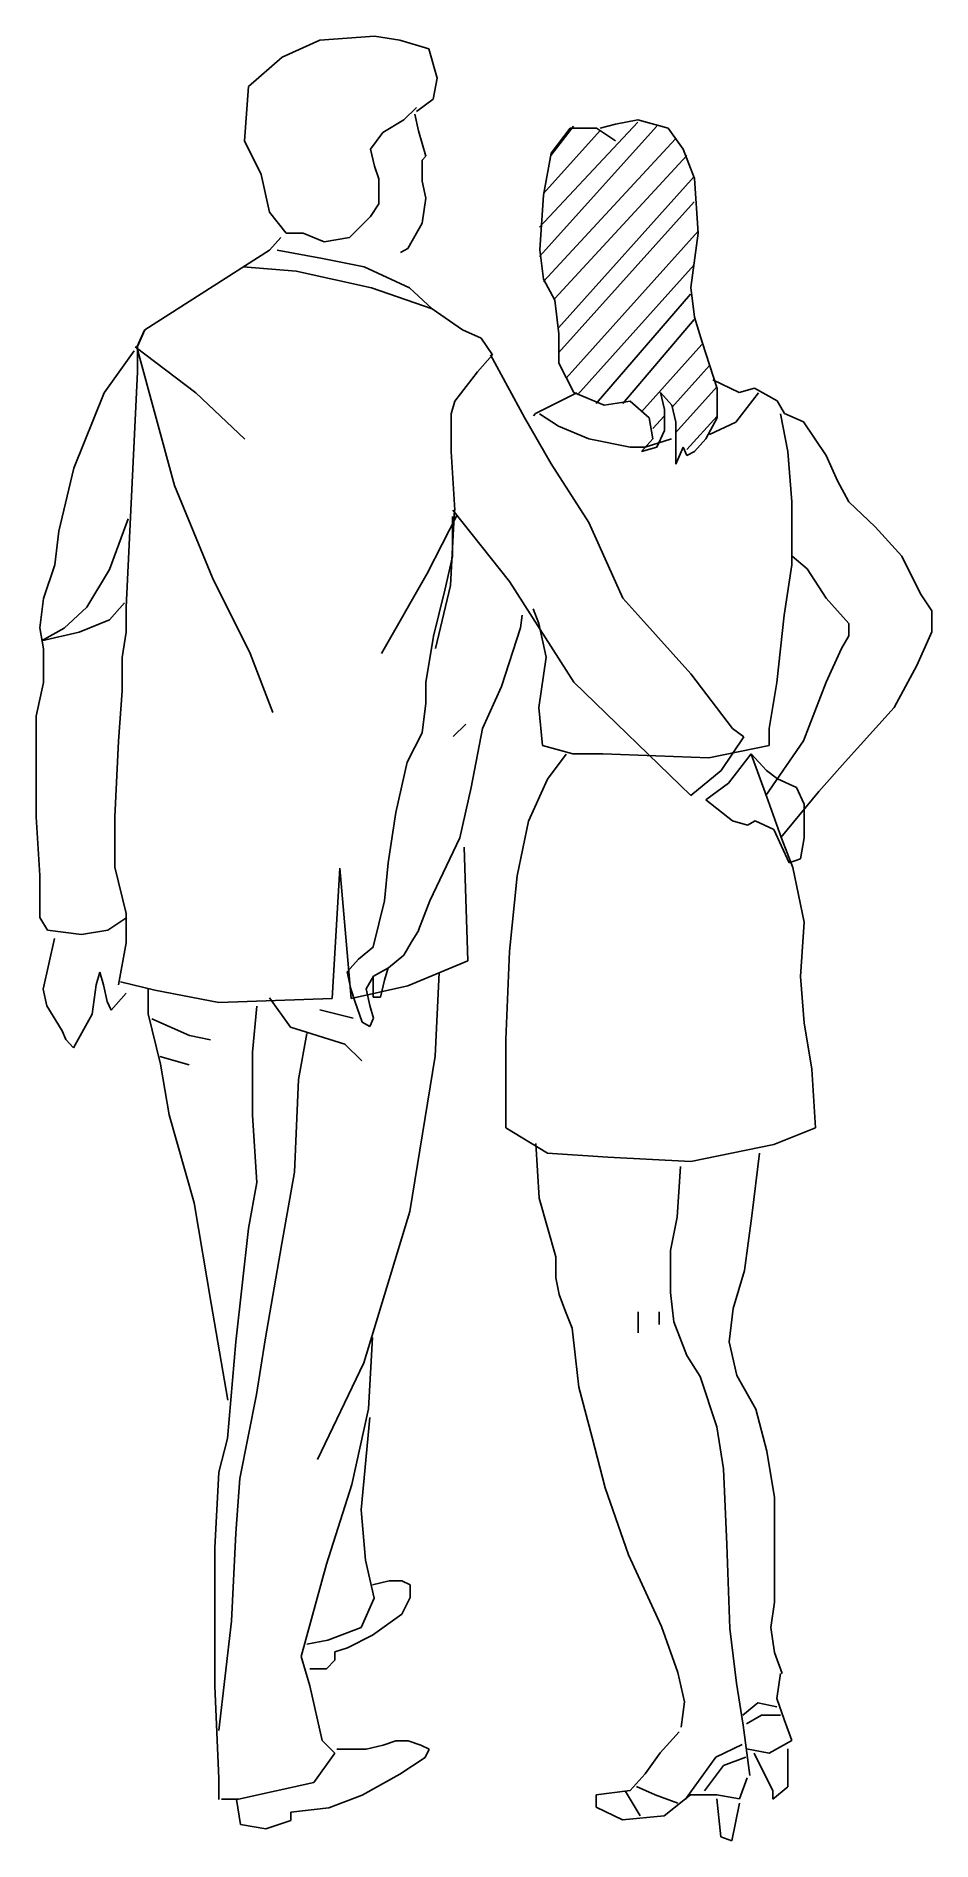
# Model space of a CAD drawing. Extents: x 84249 to 85103, y 12073 to 13793.
import ezdxf

# ---------------------------------------------------------------- set-up
doc = ezdxf.new("R2010")
doc.units = 0
doc.header["$LTSCALE"] = 1270
doc.header["$MEASUREMENT"] = 0
doc.layers.get('0').update_dxf_attribs({"linetype": 'CONTINUOUS'})

msp = doc.modelspace()

# ---------------------------------------------------------------- linework, layer by layer
at = {"linetype": 'CONTINUOUS'}
for p, q in [((84519.5, 13788.8), (84483.5, 13772.8)), ((84571.6, 13792.8), (84519.5, 13788.8)), ((84595.6, 13788.8), (84571.6, 13792.8)), ((84623.4, 13780.8), (84595.6, 13788.8)), ((84631.4, 13752.8), (84623.4, 13780.8)), ((84483.5, 13772.8), (84451.5, 13744.8)), ((84451.5, 13744.8), (84447.5, 13693)), ((84627.4, 13732.8), (84631.4, 13752.8)), ((84611.5, 13720.9), (84627.4, 13732.8)), ((84579.6, 13701), (84599.6, 13713)), ((84599.6, 13713), (84611.5, 13724.8)), ((84610.1, 13718.5), (84613.6, 13702.5)), ((84729, 13610.8), (84822.7, 13710.9)), ((84822.7, 13713), (84801.2, 13709)), ((84851.5, 13705), (84822.7, 13713)), ((84447.5, 13693), (84463.5, 13660.9)), ((84567.6, 13685), (84579.6, 13701)), ((84613.6, 13702.5), (84620.4, 13678.5)), ((84729, 13582.8), (84840.7, 13706.9)), ((84732.6, 13642.8), (84786.6, 13702.9)), ((84732.6, 13558.8), (84858.6, 13694.9)), ((84739.7, 13678.9), (84761.4, 13706.9)), ((84758, 13705), (84740, 13681.1)), ((84783.2, 13705), (84758, 13705)), ((84801.2, 13693), (84783.2, 13705)), ((84801.2, 13709), (84786.8, 13705)), ((84866, 13685.1), (84851.5, 13705)), ((84571.6, 13668.9), (84567.6, 13685)), ((84620.4, 13678.5), (84617, 13674.5)), ((84740, 13681.1), (84732.8, 13641.1)), ((84743.4, 13542.8), (84869.4, 13678.9)), ((84876.8, 13657.1), (84866, 13685.1)), ((84463.5, 13660.9), (84471.5, 13624.9)), ((84575.6, 13656.9), (84571.6, 13668.9)), ((84617, 13674.5), (84617, 13654.5)), ((84747, 13514.8), (84876.5, 13658.9)), ((84575.6, 13652.9), (84575.6, 13656.9)), ((84575.6, 13632.9), (84575.6, 13652.9)), ((84617, 13654.5), (84620.4, 13638.5)), ((84732.8, 13641.1), (84729.2, 13589.1)), ((84880.3, 13605.1), (84876.8, 13657.1)), ((84471.5, 13624.9), (84487.5, 13604.9)), ((84567.6, 13620.9), (84575.6, 13632.9)), ((84620.4, 13638.5), (84617, 13614.5)), ((84747, 13490.8), (84876.5, 13634.8)), ((84547.6, 13600.9), (84567.6, 13620.9)), ((84617, 13614.5), (84603.3, 13590.5)), ((84754.2, 13466.8), (84880.2, 13606.8)), ((84482.4, 13600.9), (84471.6, 13588.9)), ((84487.5, 13604.9), (84503.5, 13604.9)), ((84503.5, 13604.9), (84523.6, 13596.9)), ((84523.6, 13596.9), (84547.6, 13600.9)), ((84603.3, 13590.5), (84596.5, 13586.5)), ((84873.1, 13553.1), (84880.3, 13605.1)), ((84471.6, 13588.9), (84352.7, 13512.9)), ((84496.8, 13568.8), (84446.4, 13572.8)), ((84478.8, 13588.8), (84522.1, 13580.8)), ((84522.1, 13580.8), (84561.6, 13572.8)), ((84561.6, 13572.8), (84604.8, 13552.8)), ((84729.2, 13589.1), (84732.8, 13561.1)), ((84765, 13450.8), (84876.5, 13574.8)), ((84568.8, 13552.8), (84496.8, 13568.8)), ((84732.8, 13561.1), (84743.6, 13541.1)), ((84626.4, 13532.8), (84568.8, 13552.8)), ((84604.8, 13552.8), (84626.4, 13532.8)), ((84743.6, 13541.1), (84747.2, 13509)), ((84783, 13442.7), (84872.9, 13546.8)), ((84876.8, 13525), (84873.1, 13553.1)), ((84626.6, 13533), (84655.4, 13513)), ((84808.2, 13442.7), (84876.5, 13522.8)), ((84884, 13501), (84876.8, 13525)), ((84352.2, 13512.5), (84345, 13496.5)), ((84352.7, 13512.9), (84345.5, 13496.9)), ((84655.4, 13513), (84673.4, 13505)), ((84673.4, 13505), (84684.2, 13488.9)), ((84747.2, 13509), (84747.2, 13481)), ((84342.5, 13492.9), (84313.7, 13452.9)), ((84343.4, 13496.7), (84401.1, 13452.7)), ((84345, 13496.5), (84381, 13364.4)), ((84345.5, 13496.9), (84345.5, 13472.8)), ((84684.2, 13488.9), (84669.7, 13472.9)), ((84682.2, 13489.2), (84714.7, 13429.2)), ((84826.2, 13434.7), (84883.7, 13498.8)), ((84898.3, 13457), (84884, 13501)), ((84345.5, 13472.8), (84334.7, 13248.7)), ((84669.7, 13472.9), (84648.1, 13444.9)), ((84747.2, 13481), (84761.6, 13453)), ((84855, 13438.7), (84891, 13478.8)), ((84313.7, 13452.9), (84284.9, 13380.9)), ((84401.1, 13452.7), (84447.9, 13408.6)), ((84764.6, 13452.9), (84725, 13433)), ((84761.6, 13453), (84790.4, 13441)), ((84844.3, 13453), (84855.1, 13441)), ((84848, 13437), (84844.3, 13453)), ((84858.6, 13414.7), (84898.2, 13458.8)), ((84894.3, 13465.1), (84919.4, 13453.2)), ((84898.3, 13429), (84898.3, 13457)), ((84916.2, 13425), (84937.8, 13452.8)), ((84919.4, 13453.2), (84933.8, 13457.2)), ((84933.8, 13457.2), (84955.4, 13445.2)), ((84648.1, 13444.9), (84644.6, 13432.9)), ((84790.4, 13441), (84815.5, 13445)), ((84815.5, 13445), (84833.5, 13429)), ((84848, 13417), (84848, 13437)), ((84855.1, 13441), (84858.8, 13425)), ((84955.4, 13445.2), (84962.6, 13433.2)), ((84644.6, 13432.9), (84644.6, 13396.9)), ((84714.7, 13429.2), (84739.9, 13385.2)), ((84725, 13433), (84723.2, 13431)), ((84729, 13432.9), (84746.9, 13421)), ((84746.9, 13421), (84775.8, 13409)), ((84833.5, 13429), (84837.1, 13409)), ((84837, 13418.7), (84847.8, 13430.7)), ((84858.8, 13425), (84858.8, 13397)), ((84869.4, 13398.7), (84898.2, 13430.7)), ((84887.6, 13409), (84898.3, 13429)), ((84891, 13413), (84916.2, 13425)), ((84958.6, 13432.9), (84965.8, 13397)), ((84962.6, 13433.2), (84980.6, 13425.2)), ((84980.6, 13425.2), (85002.2, 13393.2)), ((84775.8, 13409), (84815.3, 13401)), ((84815.3, 13401), (84829.8, 13401)), ((84837.1, 13409), (84826.3, 13397)), ((84826.3, 13397), (84840.8, 13401)), ((84829.8, 13401), (84854.9, 13409)), ((84840.8, 13401), (84848, 13417)), ((84858.8, 13385), (84866, 13401)), ((84866, 13401), (84869.5, 13393)), ((84876.8, 13397), (84887.6, 13409)), ((84644.6, 13396.9), (84648.1, 13340.9)), ((84739.9, 13385.2), (84775.9, 13329.1)), ((84858.8, 13397), (84858.8, 13385)), ((84869.5, 13393), (84876.8, 13397)), ((84965.8, 13397), (84969.4, 13349)), ((85002.2, 13393.2), (85013.1, 13369.1)), ((84284.9, 13380.9), (84270.6, 13320.9)), ((85013.1, 13369.1), (85023.9, 13349.1)), ((84381, 13364.4), (84417.1, 13276.4)), ((84969.4, 13349), (84969.4, 13288.9)), ((85023.9, 13349.1), (85049.1, 13325.1)), ((84318.9, 13284.6), (84336.8, 13332.6)), ((84650.4, 13336.6), (84621.7, 13280.6)), ((84647.7, 13341.2), (84644.1, 13269.2)), ((84645.8, 13335), (84645.8, 13296.9)), ((84700.2, 13273.1), (84646.3, 13341.1)), ((84270.6, 13320.9), (84266.9, 13288.8)), ((84775.9, 13329.1), (84808.3, 13257.1)), ((85049.1, 13325.1), (85074.3, 13297.1)), ((84645.8, 13296.9), (84638.7, 13264.9)), ((84984.2, 13285.1), (84969.9, 13297.1)), ((85074.3, 13297.1), (85092.3, 13261.1)), ((84266.9, 13288.8), (84256.1, 13256.8)), ((84297.3, 13248.6), (84318.9, 13284.6)), ((84621.7, 13280.6), (84578.4, 13204.5)), ((84969.4, 13288.9), (84962.2, 13240.9)), ((85002.2, 13257.1), (84984.2, 13285.1)), ((84417.1, 13276.4), (84453.1, 13204.4)), ((84638.7, 13264.9), (84627.8, 13220.9)), ((84644.1, 13269.2), (84629.8, 13209.2)), ((84761.5, 13177), (84700.2, 13273.1)), ((84256.1, 13256.8), (84252.5, 13228.8)), ((84275.7, 13228.6), (84297.3, 13248.6)), ((84318.9, 13236.6), (84333.3, 13252.6)), ((84334.7, 13248.7), (84334.7, 13224.7)), ((84728.2, 13232.9), (84722.8, 13246.9)), ((84808.3, 13257.1), (84822.7, 13241.1)), ((85023.9, 13233.1), (85002.2, 13257.1)), ((85092.3, 13261.1), (85103.1, 13245.1)), ((84252.5, 13228.8), (84256.1, 13208.8)), ((84254, 13216.5), (84275.7, 13228.6)), ((84290, 13224.6), (84318.9, 13236.6)), ((84692.7, 13172.9), (84710.7, 13228.9)), ((84710.7, 13228.9), (84712.4, 13240.9)), ((84735.4, 13200.9), (84728.2, 13232.9)), ((84822.7, 13241.1), (84873.1, 13185.1)), ((84962.2, 13240.9), (84955.1, 13176.9)), ((85023.9, 13221.1), (85023.9, 13233.1)), ((85103.1, 13245.1), (85103.1, 13225.1)), ((84254, 13216.5), (84290, 13224.6)), ((84334.7, 13224.7), (84331.1, 13200.7)), ((84627.8, 13220.9), (84620.6, 13176.9)), ((85016.7, 13209.1), (85023.9, 13221.1)), ((85103.1, 13225.1), (85088.7, 13193.1)), ((84256.1, 13208.8), (84256.1, 13176.8)), ((84331.1, 13200.7), (84331.1, 13168.7)), ((84453.1, 13204.4), (84474.7, 13148.3)), ((84728.2, 13152.9), (84735.4, 13200.9)), ((85002.2, 13177), (85016.7, 13209.1)), ((84256.1, 13176.8), (84248.9, 13144.8)), ((84620.6, 13176.9), (84620.6, 13156.9)), ((84873.1, 13069), (84761.5, 13177)), ((84873.1, 13185.1), (84912.8, 13133)), ((84955.1, 13176.9), (84947.8, 13132.9)), ((84980.6, 13121), (85002.2, 13177)), ((85088.7, 13193.1), (85067.1, 13153)), ((84331.1, 13168.7), (84327.5, 13120.7)), ((84674.7, 13132.9), (84692.7, 13172.9)), ((84248.9, 13144.8), (84248.9, 13104.8)), ((84620.6, 13156.9), (84617, 13128.9)), ((84731.8, 13116.8), (84728.2, 13152.9)), ((85067.1, 13153), (85020.2, 13101)), ((84617, 13128.9), (84602.6, 13100.8)), ((84658.5, 13137.1), (84646.6, 13125.2)), ((84663.8, 13076.8), (84674.7, 13132.9)), ((84923.6, 13125), (84902, 13093)), ((84912.8, 13133), (84923.6, 13125)), ((84947.8, 13132.9), (84947.8, 13116.8)), ((84327.5, 13120.7), (84323.9, 13048.6)), ((84760.6, 13108.8), (84731.8, 13116.8)), ((84736.4, 13084.5), (84754.4, 13108.4)), ((84789.4, 13108.8), (84760.6, 13108.8)), ((84890.3, 13104.8), (84789.4, 13108.8)), ((84947.8, 13116.8), (84890.3, 13104.8)), ((84909.1, 13080.8), (84930.8, 13108.8)), ((84930.8, 13108.8), (84945.2, 13092.8)), ((84930.8, 13108.4), (84945.2, 13068.5)), ((84944.6, 13069), (84980.6, 13121)), ((84248.9, 13104.8), (84248.9, 13048.7)), ((84602.6, 13100.8), (84591.8, 13052.8)), ((84902, 13093), (84873.1, 13069)), ((84945.2, 13092.8), (84955.9, 13084.8)), ((85020.2, 13101), (84995.1, 13073)), ((84653, 13028.8), (84663.8, 13076.8)), ((84718.3, 13044.5), (84736.4, 13084.5)), ((84887.6, 13064.8), (84909.1, 13080.8)), ((84955.9, 13084.8), (84973.9, 13076.8)), ((84973.9, 13076.8), (84981.2, 13060.8)), ((84912.8, 13044.8), (84887.6, 13064.8)), ((84945.2, 13068.5), (84959.6, 13028.5)), ((84995.1, 13073), (84959.1, 13029)), ((84981.2, 13060.8), (84981.2, 13028.8)), ((84248.9, 13048.7), (84252.5, 12992.7)), ((84323.9, 13048.6), (84323.9, 13000.6)), ((84591.8, 13052.8), (84584.6, 13004.8)), ((84707.6, 12992.4), (84718.3, 13044.5)), ((84927.1, 13040.8), (84912.8, 13044.8)), ((84934.4, 13044.8), (84927.1, 13040.8)), ((84952.4, 13036.8), (84934.4, 13044.8)), ((84624.2, 12968.8), (84653, 13028.8)), ((84959.6, 13020.8), (84952.4, 13036.8)), ((84959.6, 13028.5), (84970.4, 13000.4)), ((84981.2, 13028.8), (84977.6, 13008.8)), ((84584.6, 13004.8), (84581, 12968.8)), ((84657.2, 13019.7), (84660.7, 12911.6)), ((84966.8, 13004.8), (84959.6, 13020.8)), ((84977.6, 13008.8), (84966.8, 13004.8)), ((84252.5, 12992.7), (84252.5, 12952.7)), ((84323.9, 13000.6), (84334.7, 12956.6)), ((84538.4, 12999.7), (84531.2, 12875.6)), ((84549.2, 12875.6), (84538.4, 12999.7)), ((84700.3, 12920.4), (84707.6, 12992.4)), ((84970.4, 13000.4), (84981.2, 12948.4)), ((84334.7, 12956.6), (84334.7, 12928.6)), ((84581, 12968.8), (84570.2, 12924.7)), ((84613.4, 12940.8), (84624.2, 12968.8)), ((84252.5, 12952.7), (84259.7, 12940.7)), ((84259.7, 12940.7), (84292.1, 12936.7)), ((84292.1, 12936.7), (84317.4, 12940.7)), ((84317.4, 12940.7), (84335.4, 12952.7)), ((84606.5, 12928.8), (84613.8, 12940.8)), ((84981.2, 12948.4), (84977.6, 12896.4)), ((84266.5, 12932.7), (84255.7, 12884.6)), ((84334.7, 12928.6), (84327.5, 12888.6)), ((84570.6, 12924.8), (84556.3, 12912.9)), ((84599.4, 12916.9), (84606.5, 12928.8)), ((84696.8, 12836.4), (84700.3, 12920.4)), ((84556.3, 12912.9), (84545.5, 12900.9)), ((84570.6, 12896.9), (84585, 12904.9)), ((84584.5, 12904.8), (84581, 12892.9)), ((84585, 12904.9), (84599.4, 12916.9)), ((84660.7, 12911.6), (84603.2, 12887.6)), ((84255.7, 12884.6), (84259.2, 12868.6)), ((84302.5, 12860.6), (84306.1, 12888.6)), ((84306.1, 12888.6), (84309.7, 12900.7)), ((84309.7, 12900.7), (84313.3, 12888.6)), ((84313.3, 12888.6), (84316.8, 12872.6)), ((84362, 12883.6), (84329.5, 12891.6)), ((84355.7, 12884.8), (84355.7, 12860.9)), ((84545.5, 12900.9), (84549, 12884.9)), ((84549, 12884.9), (84552.7, 12872.9)), ((84603.2, 12887.6), (84549.2, 12875.6)), ((84563.5, 12884.9), (84570.6, 12896.9)), ((84567.1, 12868.9), (84563.5, 12884.9)), ((84570.2, 12876.9), (84570.2, 12896.9)), ((84581, 12892.9), (84577.4, 12876.9)), ((84633.3, 12900.5), (84629.3, 12820.5)), ((84977.6, 12896.4), (84981.2, 12852.4)), ((84259.2, 12868.6), (84273.7, 12844.6)), ((84316.8, 12872.6), (84320.5, 12864.6)), ((84320.5, 12864.6), (84334.8, 12880.6)), ((84423.2, 12871.6), (84362, 12883.6)), ((84531.2, 12875.6), (84423.2, 12871.6)), ((84459.3, 12868.3), (84455.3, 12824.4)), ((84471.4, 12876.1), (84491.4, 12848.2)), ((84552.7, 12872.9), (84559.8, 12852.9)), ((84570.6, 12856.9), (84567.1, 12868.9)), ((84577.4, 12876.9), (84570.2, 12876.9)), ((84284.5, 12828.6), (84302.5, 12860.6)), ((84355.7, 12860.9), (84367.6, 12812.9)), ((84359.2, 12856.1), (84395.1, 12840.2)), ((84519.3, 12864.8), (84551.2, 12856.9)), ((84559.8, 12852.9), (84567.1, 12848.9)), ((84567.1, 12848.9), (84570.6, 12856.9)), ((84981.2, 12852.4), (84988.4, 12808.3)), ((84273.7, 12844.6), (84277.3, 12836.6)), ((84277.3, 12836.6), (84284.5, 12828.6)), ((84395.1, 12840.2), (84415.1, 12836.2)), ((84491.4, 12848.2), (84543.4, 12832.2)), ((84507.1, 12842.2), (84499.2, 12798.3)), ((84696.8, 12752.3), (84696.8, 12836.4)), ((84367, 12820.4), (84395, 12812.5)), ((84455.3, 12824.4), (84455.3, 12764.3)), ((84543.4, 12832.2), (84559.4, 12816.2)), ((84629.3, 12820.5), (84605.3, 12672.4)), ((84367.6, 12812.9), (84375.7, 12764.8)), ((84499.2, 12798.3), (84495.2, 12710.2)), ((84988.4, 12808.3), (84992, 12752.3)), ((84375.7, 12764.8), (84399.7, 12680.8)), ((84455.3, 12764.3), (84459.3, 12700.3)), ((84736.4, 12728.3), (84696.8, 12752.3)), ((84992, 12752.3), (84952.4, 12736.3)), ((84725.5, 12737.4), (84728.6, 12685.3)), ((84952.4, 12736.3), (84873.2, 12720.3)), ((84793.9, 12724.3), (84736.4, 12728.3)), ((84873.2, 12720.3), (84793.9, 12724.3)), ((84863.3, 12715.3), (84860.1, 12667.3)), ((84938.6, 12728.2), (84931.5, 12668.3)), ((84459.3, 12700.3), (84451.3, 12656.3)), ((84495.2, 12710.2), (84483.2, 12642.2)), ((84399.7, 12680.8), (84415.7, 12584.8)), ((84728.6, 12685.3), (84744.4, 12629.3)), ((84605.3, 12672.4), (84561.3, 12528.4)), ((84860.1, 12667.3), (84853.8, 12635.3)), ((84931.5, 12668.3), (84924.3, 12616.2)), ((84451.3, 12656.3), (84439.3, 12548.2)), ((84483.2, 12642.2), (84467.2, 12550.1)), ((84744.4, 12629.3), (84744.4, 12609.3)), ((84853.8, 12635.3), (84853.8, 12595.3)), ((84744.4, 12609.3), (84747.5, 12593.3)), ((84924.3, 12616.2), (84913.5, 12580.2)), ((84747.5, 12593.3), (84753.8, 12577.3)), ((84853.8, 12595.3), (84856.9, 12567.3)), ((84415.7, 12584.8), (84431.7, 12492.7)), ((84753.8, 12577.3), (84760.1, 12561.3)), ((84822.9, 12576.8), (84822.9, 12556.9)), ((84842.9, 12576.8), (84842.9, 12564.9)), ((84913.5, 12580.2), (84909.8, 12548.2)), ((84760.1, 12561.3), (84763.3, 12533.2)), ((84856.9, 12567.3), (84869.5, 12535.3)), ((84439.3, 12548.2), (84431.3, 12456.2)), ((84467.2, 12550.1), (84459.2, 12498.1)), ((84569.7, 12552.5), (84565.8, 12484.5)), ((84909.8, 12548.2), (84917.1, 12516.2)), ((84561.3, 12528.4), (84517.3, 12436.3)), ((84763.3, 12533.2), (84766.5, 12505.2)), ((84869.5, 12535.3), (84882.2, 12515.2)), ((84882.2, 12515.2), (84897.9, 12467.2)), ((84917.1, 12516.2), (84935.1, 12484.2)), ((84459.2, 12498.1), (84443.2, 12418.1)), ((84766.5, 12505.2), (84779.1, 12457.2)), ((84565.8, 12484.5), (84549.8, 12412.5)), ((84559, 12388.1), (84567.1, 12476.2)), ((84935.1, 12484.2), (84945.8, 12444.2)), ((84431.3, 12456.2), (84423.3, 12424.2)), ((84779.1, 12457.2), (84791.6, 12409.2)), ((84897.9, 12467.2), (84904.2, 12427.2)), ((84945.8, 12444.2), (84953, 12400.1)), ((84423.3, 12424.2), (84419.3, 12352.1)), ((84904.2, 12427.2), (84907.4, 12355.2)), ((84443.2, 12418.1), (84439.2, 12366)), ((84549.8, 12412.5), (84525.8, 12336.5)), ((84791.6, 12409.2), (84813.6, 12345.2)), ((84563, 12340.1), (84559, 12388.1)), ((84953, 12400.1), (84953, 12352.1)), ((84419.3, 12352.1), (84419.3, 12220)), ((84439.2, 12366), (84435.2, 12282)), ((84907.4, 12355.2), (84910.5, 12275.1)), ((84953, 12352.1), (84953, 12300.1)), ((84525.8, 12336.5), (84501.8, 12248.4)), ((84571.1, 12304.1), (84563, 12340.1)), ((84813.6, 12345.2), (84845.1, 12277.1)), ((84569.7, 12316.7), (84585.7, 12320.6)), ((84585.7, 12320.6), (84597.7, 12320.6)), ((84597.7, 12320.6), (84605.7, 12316.7)), ((84605.7, 12316.7), (84605.7, 12304.8)), ((84559, 12276.1), (84571.1, 12304.1)), ((84605.7, 12304.8), (84597.7, 12288.8)), ((84953, 12300.1), (84949.4, 12276.1)), ((84435.2, 12282), (84423.2, 12177.9)), ((84597.7, 12288.8), (84569.7, 12268.8)), ((84527, 12264.1), (84559, 12276.1)), ((84569.7, 12268.8), (84545.8, 12256.8)), ((84845.1, 12277.1), (84860.8, 12233.1)), ((84910.5, 12275.1), (84916.8, 12223.1)), ((84949.4, 12276.1), (84953, 12252.1)), ((84501.8, 12248.4), (84509.8, 12220.4)), ((84507.1, 12260.2), (84527, 12264.1)), ((84545.8, 12256.8), (84533.8, 12252.8)), ((84533.8, 12252.8), (84533.8, 12244.8)), ((84953, 12252.1), (84960.2, 12232.1)), ((84525.8, 12236.8), (84509.8, 12236.8)), ((84533.8, 12244.8), (84525.8, 12236.8)), ((84860.8, 12233.1), (84867.2, 12205.1)), ((84958.6, 12232.3), (84955.1, 12208.4)), ((84419.3, 12220), (84423.3, 12132)), ((84509.8, 12220.4), (84521.8, 12168.4)), ((84916.8, 12223.1), (84923.1, 12183.1)), ((84867.2, 12205.1), (84864.1, 12181.1)), ((84937.1, 12204.4), (84922.7, 12192.4)), ((84955.1, 12200.4), (84937.1, 12204.4)), ((84955.1, 12208.4), (84962.2, 12188.4)), ((84923.1, 12183.1), (84929.4, 12135.1)), ((84940.7, 12192.4), (84926.3, 12184.4)), ((84958.6, 12192.4), (84940.7, 12192.4)), ((84962.2, 12188.4), (84969.4, 12168.4)), ((84521.8, 12168.4), (84533.8, 12156.4)), ((84563.7, 12160.1), (84579.8, 12164)), ((84579.8, 12164), (84591.8, 12168)), ((84591.8, 12168), (84603.8, 12168)), ((84603.8, 12168), (84615.8, 12164)), ((84615.8, 12164), (84623.8, 12160.1)), ((84862.1, 12176.6), (84844.1, 12156.7)), ((84922.1, 12164.5), (84897, 12152.5)), ((84969.4, 12168.4), (84947.8, 12156.4)), ((84533.8, 12156.4), (84513.8, 12128.4)), ((84535.8, 12160.1), (84547.7, 12160.1)), ((84547.7, 12160.1), (84563.7, 12160.1)), ((84619.8, 12152.2), (84595.8, 12136.2)), ((84623.8, 12160.1), (84619.8, 12152.2)), ((84844.1, 12156.7), (84829.7, 12136.7)), ((84897, 12152.5), (84868.2, 12112.5)), ((84904.2, 12144.5), (84886.2, 12120.5)), ((84925.7, 12152.5), (84904.2, 12144.5)), ((84947.8, 12156.4), (84926.3, 12160.4)), ((84951.5, 12120.3), (84933.5, 12156.4)), ((84965.8, 12160.4), (84965.8, 12124.3)), ((84423.3, 12132), (84423.3, 12112)), ((84513.8, 12128.4), (84441.8, 12112.3)), ((84595.8, 12136.2), (84559.7, 12116.2)), ((84829.7, 12136.7), (84815.3, 12120.7)), ((84919.7, 12112.7), (84926.9, 12132.7)), ((84441.8, 12112.3), (84425.8, 12112.3)), ((84443.9, 12088.2), (84439.9, 12112.2)), ((84559.7, 12116.2), (84527.9, 12104.2)), ((84815.3, 12120.7), (84782.9, 12116.7)), ((84782.9, 12116.7), (84782.9, 12104.7)), ((84810.5, 12120.5), (84824.9, 12096.5)), ((84821.3, 12124.5), (84839.3, 12116.5)), ((84839.3, 12116.5), (84860.9, 12108.5)), ((84847.7, 12096.7), (84872.9, 12116.7)), ((84872.9, 12116.7), (84898, 12116.7)), ((84898, 12116.7), (84919.7, 12112.7)), ((84898, 12112.7), (84901.7, 12076.7)), ((84965.8, 12124.3), (84951.5, 12112.3)), ((84951.5, 12112.3), (84951.5, 12120.3)), ((84527.9, 12104.2), (84491.9, 12100.2)), ((84491.9, 12100.2), (84491.9, 12092.2)), ((84782.9, 12104.7), (84808.1, 12092.7)), ((84808.1, 12092.7), (84847.7, 12096.7)), ((84912.4, 12072.7), (84919.7, 12108.7)), ((84467.9, 12084.2), (84443.9, 12088.2)), ((84491.9, 12092.2), (84467.9, 12084.2)), ((84901.7, 12076.7), (84912.4, 12072.7))]:
    msp.add_line(p, q, dxfattribs=at)

doc.saveas('drawing.dxf')
